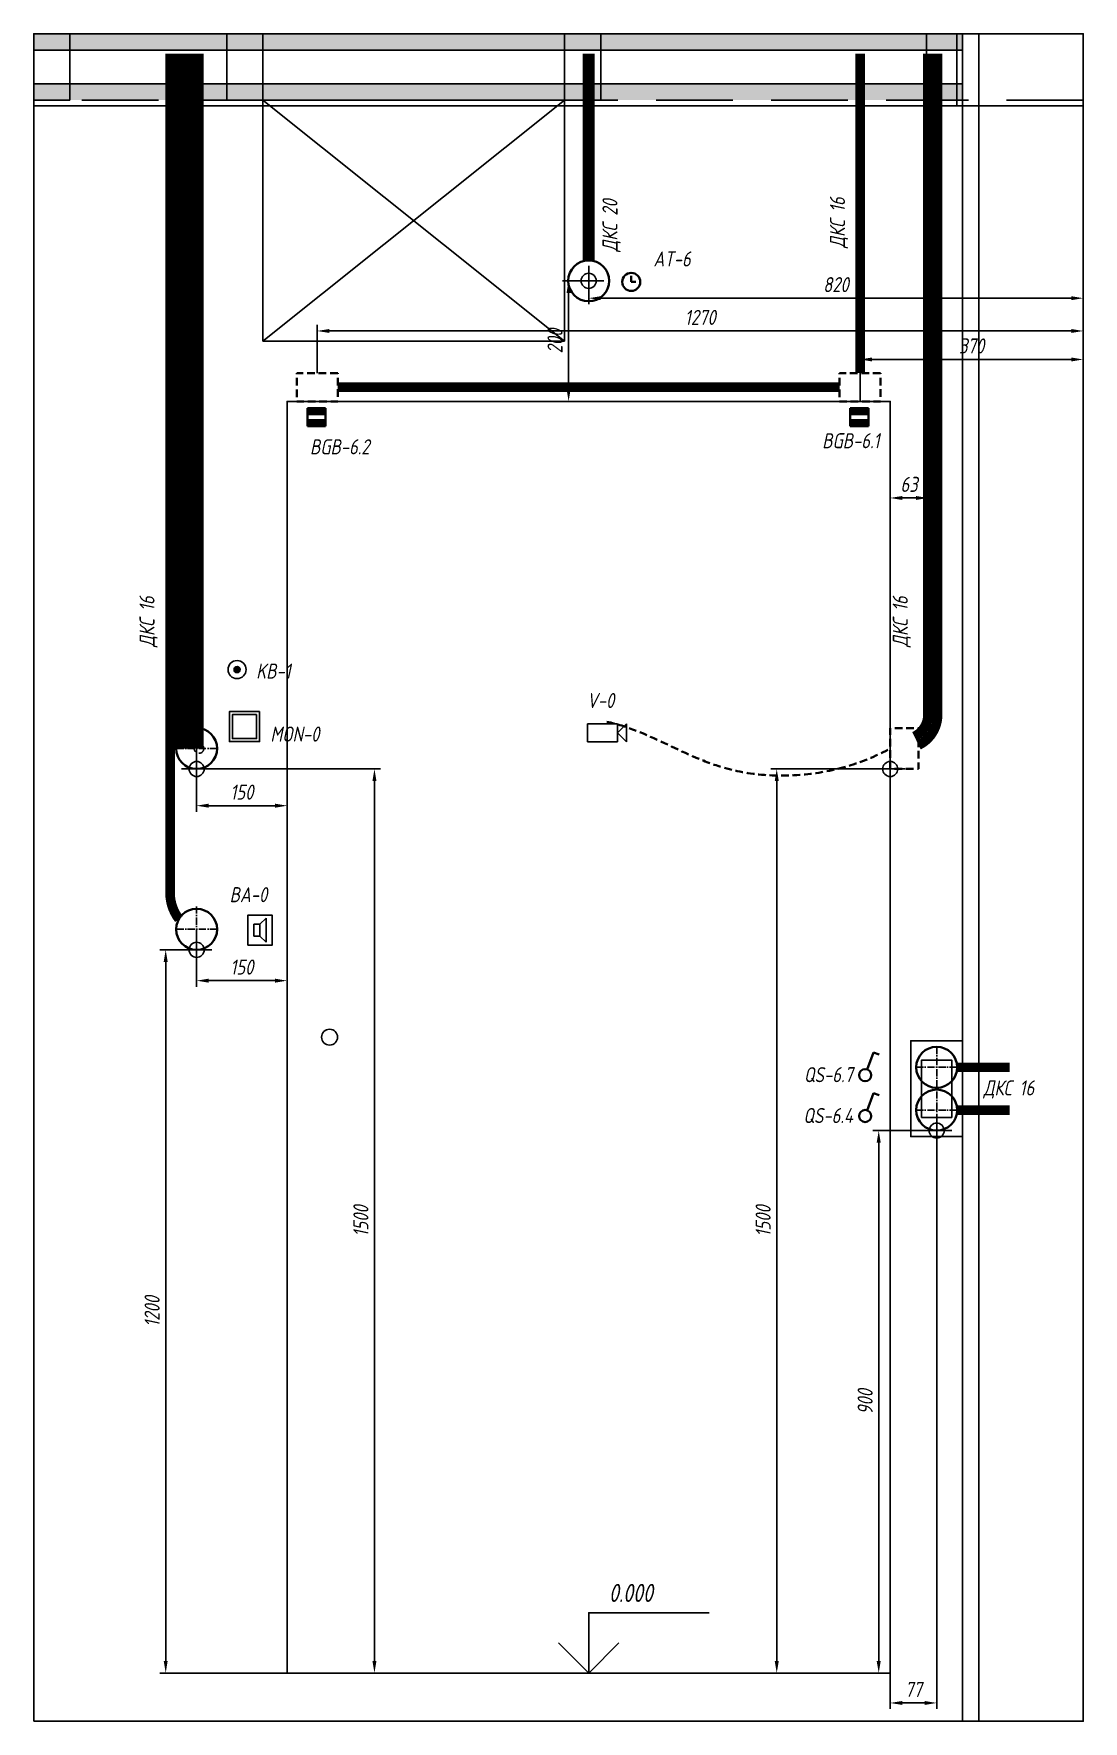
# Model space of a CAD drawing. Header units: millimetres. Extents: x -36498 to 56557, y -58468 to 154.
# Drawn here: x -15047 to -13307, y -44400 to -41600 of the extents above; entities that cross this region are included whole.
import ezdxf
from ezdxf.enums import TextEntityAlignment as Align

# ---------------------------------------------------------------- set-up
doc = ezdxf.new("R2010")
doc.units = ezdxf.units.MM
doc.header["$PDMODE"] = 34
doc.header["$PDSIZE"] = 25
doc.linetypes.add('ACAD_ISO10W100', pattern=[18.5, 12, -3, 0.5, -3])
doc.linetypes.add('DASHED', pattern=[19.05, 12.7, -6.35])
for name, color, linetype in [('01 Черновое', 7, 'Continuous'), ('03 Потолок', 7, 'Continuous'), ('03 Стационарное ЭО', 7, 'Continuous'), ('04 Лючки', 7, 'Continuous'), ('04 Освещение', 7, 'Continuous'), ('05 Слаботочка', 7, 'Continuous'), ('06 Авт-ка климата', 7, 'Continuous'), ('08 Пож. и техн. сигн.', 7, 'Continuous'), ('10 Перегородки', 7, 'Continuous'), ('11 Привязка размеры', 7, 'Continuous')]:
    doc.layers.add(name, color=color, linetype=linetype)
doc.layers.add('100 noprint', color=1, linetype='Continuous', plot=False)
doc.styles.get("Standard").update_dxf_attribs({"font": 'Ubuntu-R.ttf'})
doc.styles.add('ГОСТ-ISOCPEUR', font='isocpeui.ttf', dxfattribs={"width": 0.8})
doc.dimstyles.new('ISO-25', dxfattribs={"dimtxt": 2.5, "dimasz": 2.5, "dimexe": 1.25, "dimexo": 0.625, "dimtad": 1, "dimtxsty": 'Standard', "dimcen": 2.5, "dimadec": 0, "dimazin": 0, "dimtfac": 1, "dimtmove": 0, "dimatfit": 3, "dimfxl": 1, "dimarcsym": 0})

# ---------------------------------------------------------------- blocks, each defined once
blk = doc.blocks.new('часы')
at = {"color": 0, "lineweight": -2}
for q in [(9893.5, 982.52), (9894.25, 981.52)]:
    blk.add_line((9893.5, 981.52), q, dxfattribs=at)
blk.add_circle((9893.5, 981.52), 1.5, dxfattribs=at)
blk = doc.blocks.new('кнопка 1')
at = {"color": 0, "lineweight": -2}
for p, q in [((0.35, 0.94), (1.39, 3.78)), ((1.39, 3.78), (2.34, 3.45))]:
    blk.add_line(p, q, dxfattribs=at)
blk.add_circle((0, 0), 1, dxfattribs=at)
blk = doc.blocks.new('видеокамера 800х600')
at = {"color": 0}
for p, q in [((0, 0), (0, 3)), ((0, 3), (5, 3)), ((5, 3), (5, 0)), ((5, 1.5), (6.5, 3)), ((6.5, 3), (6.5, 0)), ((5, 0), (0, 0)), ((6.5, 0), (5, 1.5))]:
    blk.add_line(p, q, dxfattribs=at)
blk = doc.blocks.new('аудиодомофон')
at = {"color": 0, "lineweight": -2}
for p, q in [((1, 1.5), (1, 3.5)), ((1, 3.5), (2, 3.5)), ((2, 3.5), (3, 4.5)), ((2, 3.5), (2, 1.5)), ((3, 4.5), (3, 0.5)), ((2, 1.5), (1, 1.5)), ((2, 1.5), (3, 0.5))]:
    blk.add_line(p, q, dxfattribs=at)
blk.add_lwpolyline([(0, 0), (0, 5), (4, 5), (4, 0)], close=True, dxfattribs=at)
blk = doc.blocks.new('монитор')
at = {"color": 0}
for points in [[(5, 5), (0, 5), (0, 0), (5, 0)], [(4.5, 4.5), (0.5, 4.5), (0.5, 0.5), (4.5, 0.5)]]:
    blk.add_lwpolyline(points, close=True, dxfattribs=at)
blk = doc.blocks.new('геркон')
at = {"lineweight": -2}
for points in [[(3, 2), (3, 3), (0, 3), (0, 2)], [(3, 0), (3, 1), (0, 1), (0, 0)]]:
    blk.add_hatch(color=0, dxfattribs=at).paths.add_polyline_path(points)
at = {"color": 0, "lineweight": -2}
for p, q in [((0, 0), (0, 3)), ((0, 3), (3, 3)), ((3, 3), (3, 0)), ((0, 2), (3, 2)), ((0, 1), (3, 1)), ((3, 0), (0, 0))]:
    blk.add_line(p, q, dxfattribs=at)
blk = doc.blocks.new('*D159')
at = {"layer": '11 Привязка размеры', "color": 0, "lineweight": -2, "transparency": 16777216}
for p, q in [((-13550.2, -43419.7), (-13550.2, -44379.4)), ((-13627.2, -44319.7), (-13627.2, -44379.4)), ((-13607.2, -44369.4), (-13570.2, -44369.4))]:
    blk.add_line(p, q, dxfattribs=at)
at = {"layer": '11 Привязка размеры', "color": 0, "transparency": 16777216}
for points in [[(-13607.2, -44366.1), (-13607.2, -44372.7), (-13627.2, -44369.4)], [(-13570.2, -44372.7), (-13570.2, -44366.1), (-13550.2, -44369.4)]]:
    blk.add_solid(points, dxfattribs=at)
at = {"layer": 'Defpoints', "color": 0, "transparency": 16777216}
for p in [(-13550.2, -43419.7), (-13627.2, -44319.7), (-13550.2, -44369.4)]:
    blk.add_point(p, dxfattribs=at)
at = {"layer": '11 Привязка размеры', "color": 0, "transparency": 16777216, "insert": (-13588.7, -44346.9), "char_height": 25, "attachment_point": 5, "style": 'ГОСТ-ISOCPEUR'}
blk.add_mtext('77', dxfattribs=at)
blk = doc.blocks.new('*D160')
at = {"layer": '11 Привязка размеры', "color": 0, "lineweight": -2, "transparency": 16777216}
for p, q in [((-13550.2, -43419.7), (-13656.3, -43419.7)), ((-13646.3, -44299.7), (-13646.3, -43439.7)), ((-13627.2, -44319.7), (-13656.3, -44319.7))]:
    blk.add_line(p, q, dxfattribs=at)
at = {"layer": '11 Привязка размеры', "color": 0, "transparency": 16777216}
for points in [[(-13643, -43439.7), (-13649.7, -43439.7), (-13646.3, -43419.7)], [(-13649.7, -44299.7), (-13643, -44299.7), (-13646.3, -44319.7)]]:
    blk.add_solid(points, dxfattribs=at)
at = {"layer": 'Defpoints', "color": 0, "transparency": 16777216}
for p in [(-13646.3, -43419.7), (-13550.2, -43419.7), (-13627.2, -44319.7)]:
    blk.add_point(p, dxfattribs=at)
at = {"layer": '11 Привязка размеры', "color": 0, "transparency": 16777216, "insert": (-13668.8, -43869.7), "char_height": 25, "attachment_point": 5, "rotation": 90, "style": 'ГОСТ-ISOCPEUR'}
blk.add_mtext('900', dxfattribs=at)
blk = doc.blocks.new('*D161')
at = {"layer": '11 Привязка размеры', "color": 0, "lineweight": -2, "transparency": 16777216}
for p, q in [((-14777.2, -43119.7), (-14838.5, -43119.7)), ((-14828.5, -43139.7), (-14828.5, -44299.7)), ((-14627.2, -44319.7), (-14838.5, -44319.7))]:
    blk.add_line(p, q, dxfattribs=at)
at = {"layer": '11 Привязка размеры', "color": 0, "transparency": 16777216}
for points in [[(-14825.2, -43139.7), (-14831.8, -43139.7), (-14828.5, -43119.7)], [(-14831.8, -44299.7), (-14825.2, -44299.7), (-14828.5, -44319.7)]]:
    blk.add_solid(points, dxfattribs=at)
at = {"layer": 'Defpoints', "color": 0, "transparency": 16777216}
for p in [(-14777.2, -43119.7), (-14828.5, -44319.7), (-14627.2, -44319.7)]:
    blk.add_point(p, dxfattribs=at)
at = {"layer": '11 Привязка размеры', "color": 0, "transparency": 16777216, "insert": (-14851, -43719.7), "char_height": 25, "attachment_point": 5, "rotation": 90, "style": 'ГОСТ-ISOCPEUR'}
blk.add_mtext('1200', dxfattribs=at)
blk = doc.blocks.new('*D162')
at = {"layer": '11 Привязка размеры', "color": 0, "lineweight": -2, "transparency": 16777216}
for p, q in [((-14777.2, -43119.7), (-14777.2, -43180.9)), ((-14627.2, -43119.7), (-14627.2, -43180.9)), ((-14757.2, -43170.9), (-14647.2, -43170.9))]:
    blk.add_line(p, q, dxfattribs=at)
at = {"layer": '11 Привязка размеры', "color": 0, "transparency": 16777216}
for points in [[(-14757.2, -43167.6), (-14757.2, -43174.2), (-14777.2, -43170.9)], [(-14647.2, -43174.2), (-14647.2, -43167.6), (-14627.2, -43170.9)]]:
    blk.add_solid(points, dxfattribs=at)
at = {"layer": 'Defpoints', "color": 0, "transparency": 16777216}
for p in [(-14777.2, -43119.7), (-14627.2, -43119.7), (-14627.2, -43170.9)]:
    blk.add_point(p, dxfattribs=at)
at = {"layer": '11 Привязка размеры', "color": 0, "transparency": 16777216, "insert": (-14702.2, -43148.4), "char_height": 25, "attachment_point": 5, "style": 'ГОСТ-ISOCPEUR'}
blk.add_mtext('150', dxfattribs=at)
blk = doc.blocks.new('*D163')
at = {"layer": '11 Привязка размеры', "color": 0, "lineweight": -2, "transparency": 16777216}
for p, q in [((-14777.2, -42819.7), (-14472.4, -42819.7)), ((-14482.4, -42839.7), (-14482.4, -44299.7)), ((-14627.2, -44319.7), (-14472.4, -44319.7))]:
    blk.add_line(p, q, dxfattribs=at)
at = {"layer": '11 Привязка размеры', "color": 0, "transparency": 16777216}
for points in [[(-14479.1, -42839.7), (-14485.7, -42839.7), (-14482.4, -42819.7)], [(-14485.7, -44299.7), (-14479.1, -44299.7), (-14482.4, -44319.7)]]:
    blk.add_solid(points, dxfattribs=at)
at = {"layer": 'Defpoints', "color": 0, "transparency": 16777216}
for p in [(-14777.2, -42819.7), (-14627.2, -44319.7), (-14482.4, -44319.7)]:
    blk.add_point(p, dxfattribs=at)
at = {"layer": '11 Привязка размеры', "color": 0, "transparency": 16777216, "insert": (-14504.9, -43569.7), "char_height": 25, "attachment_point": 5, "rotation": 90, "style": 'ГОСТ-ISOCPEUR'}
blk.add_mtext('1500', dxfattribs=at)
blk = doc.blocks.new('*D164')
at = {"layer": '11 Привязка размеры', "color": 0, "lineweight": -2, "transparency": 16777216}
for p, q in [((-14777.2, -42819.7), (-14777.2, -42890.6)), ((-14627.2, -42819.7), (-14627.2, -42890.6)), ((-14757.2, -42880.6), (-14647.2, -42880.6))]:
    blk.add_line(p, q, dxfattribs=at)
at = {"layer": '11 Привязка размеры', "color": 0, "transparency": 16777216}
for points in [[(-14757.2, -42877.2), (-14757.2, -42883.9), (-14777.2, -42880.6)], [(-14647.2, -42883.9), (-14647.2, -42877.2), (-14627.2, -42880.6)]]:
    blk.add_solid(points, dxfattribs=at)
at = {"layer": 'Defpoints', "color": 0, "transparency": 16777216}
for p in [(-14777.2, -42819.7), (-14627.2, -42819.7), (-14627.2, -42880.6)]:
    blk.add_point(p, dxfattribs=at)
at = {"layer": '11 Привязка размеры', "color": 0, "transparency": 16777216, "insert": (-14702.2, -42858.1), "char_height": 25, "attachment_point": 5, "style": 'ГОСТ-ISOCPEUR'}
blk.add_mtext('150', dxfattribs=at)
blk = doc.blocks.new('*D165')
at = {"layer": '11 Привязка размеры', "color": 0, "lineweight": -2, "transparency": 16777216}
for p, q in [((-13627.2, -42819.7), (-13825.4, -42819.7)), ((-13815.4, -42839.7), (-13815.4, -44299.7)), ((-13627.2, -44319.7), (-13825.4, -44319.7))]:
    blk.add_line(p, q, dxfattribs=at)
at = {"layer": '11 Привязка размеры', "color": 0, "transparency": 16777216}
for points in [[(-13812, -42839.7), (-13818.7, -42839.7), (-13815.4, -42819.7)], [(-13818.7, -44299.7), (-13812, -44299.7), (-13815.4, -44319.7)]]:
    blk.add_solid(points, dxfattribs=at)
at = {"layer": 'Defpoints', "color": 0, "transparency": 16777216}
for p in [(-13627.2, -42819.7), (-13815.4, -44319.7), (-13627.2, -44319.7)]:
    blk.add_point(p, dxfattribs=at)
at = {"layer": '11 Привязка размеры', "color": 0, "transparency": 16777216, "insert": (-13837.9, -43569.7), "char_height": 25, "attachment_point": 5, "rotation": 90, "style": 'ГОСТ-ISOCPEUR'}
blk.add_mtext('1500', dxfattribs=at)
blk = doc.blocks.new('*D166')
at = {"layer": '11 Привязка размеры', "color": 0, "lineweight": -2, "transparency": 16777216}
for p, q in [((-13677.2, -42209.7), (-13677.2, -42130.2)), ((-13307.2, -42209.7), (-13307.2, -42130.2)), ((-13657.2, -42140.2), (-13327.2, -42140.2))]:
    blk.add_line(p, q, dxfattribs=at)
at = {"layer": '11 Привязка размеры', "color": 0, "transparency": 16777216}
for points in [[(-13657.2, -42136.9), (-13657.2, -42143.5), (-13677.2, -42140.2)], [(-13327.2, -42143.5), (-13327.2, -42136.9), (-13307.2, -42140.2)]]:
    blk.add_solid(points, dxfattribs=at)
at = {"layer": 'Defpoints', "color": 0, "transparency": 16777216}
for p in [(-13307.2, -42140.2), (-13677.2, -42209.7), (-13307.2, -42209.7)]:
    blk.add_point(p, dxfattribs=at)
at = {"layer": '11 Привязка размеры', "color": 0, "transparency": 16777216, "insert": (-13492.2, -42117.7), "char_height": 25, "attachment_point": 5, "style": 'ГОСТ-ISOCPEUR'}
blk.add_mtext('370', dxfattribs=at)
blk = doc.blocks.new('*D167')
at = {"layer": '11 Привязка размеры', "color": 0, "lineweight": -2, "transparency": 16777216}
for p, q in [((-14577.2, -42162.7), (-14577.2, -42082.9)), ((-13307.2, -42209.1), (-13307.2, -42082.9)), ((-14557.2, -42092.9), (-13327.2, -42092.9))]:
    blk.add_line(p, q, dxfattribs=at)
at = {"layer": '11 Привязка размеры', "color": 0, "transparency": 16777216}
for points in [[(-14557.2, -42089.6), (-14557.2, -42096.2), (-14577.2, -42092.9)], [(-13327.2, -42096.2), (-13327.2, -42089.6), (-13307.2, -42092.9)]]:
    blk.add_solid(points, dxfattribs=at)
at = {"layer": 'Defpoints', "color": 0, "transparency": 16777216}
for p in [(-13307.2, -42092.9), (-14577.2, -42162.7), (-13307.2, -42209.1)]:
    blk.add_point(p, dxfattribs=at)
at = {"layer": '11 Привязка размеры', "color": 0, "transparency": 16777216, "insert": (-13942.2, -42070.4), "char_height": 25, "attachment_point": 5, "style": 'ГОСТ-ISOCPEUR'}
blk.add_mtext('1270', dxfattribs=at)
blk = doc.blocks.new('*D168')
at = {"layer": '11 Привязка размеры', "color": 0, "lineweight": -2, "transparency": 16777216}
for p, q in [((-14127.2, -42009.7), (-14127.2, -42048.5)), ((-13307.2, -42009.7), (-13307.2, -42048.5)), ((-14107.2, -42038.5), (-13327.2, -42038.5))]:
    blk.add_line(p, q, dxfattribs=at)
at = {"layer": '11 Привязка размеры', "color": 0, "transparency": 16777216}
for points in [[(-14107.2, -42035.2), (-14107.2, -42041.8), (-14127.2, -42038.5)], [(-13327.2, -42041.8), (-13327.2, -42035.2), (-13307.2, -42038.5)]]:
    blk.add_solid(points, dxfattribs=at)
at = {"layer": 'Defpoints', "color": 0, "transparency": 16777216}
for p in [(-14127.2, -42009.7), (-13307.2, -42009.7), (-13307.2, -42038.5)]:
    blk.add_point(p, dxfattribs=at)
at = {"layer": '11 Привязка размеры', "color": 0, "transparency": 16777216, "insert": (-13717.2, -42016), "char_height": 25, "attachment_point": 5, "style": 'ГОСТ-ISOCPEUR'}
blk.add_mtext('820', dxfattribs=at)
blk = doc.blocks.new('*D169')
at = {"layer": '11 Привязка размеры', "color": 0, "lineweight": -2, "transparency": 16777216}
for p, q in [((-14127.2, -42009.7), (-14170.5, -42009.7)), ((-14160.5, -42029.7), (-14160.5, -42189.7)), ((-14127.2, -42209.7), (-14170.5, -42209.7))]:
    blk.add_line(p, q, dxfattribs=at)
at = {"layer": '11 Привязка размеры', "color": 0, "transparency": 16777216}
for points in [[(-14157.2, -42029.7), (-14163.8, -42029.7), (-14160.5, -42009.7)], [(-14163.8, -42189.7), (-14157.2, -42189.7), (-14160.5, -42209.7)]]:
    blk.add_solid(points, dxfattribs=at)
at = {"layer": 'Defpoints', "color": 0, "transparency": 16777216}
for p in [(-14127.2, -42009.7), (-14160.5, -42209.7), (-14127.2, -42209.7)]:
    blk.add_point(p, dxfattribs=at)
at = {"layer": '11 Привязка размеры', "color": 0, "transparency": 16777216, "insert": (-14183, -42109.7), "char_height": 25, "attachment_point": 5, "rotation": 90, "style": 'ГОСТ-ISOCPEUR'}
blk.add_mtext('200', dxfattribs=at)
blk = doc.blocks.new('*D175')
at = {"layer": '11 Привязка размеры', "color": 0, "lineweight": -2, "transparency": 16777216}
for p, q in [((-13564.7, -42181.2), (-13564.7, -42380)), ((-13627.2, -42209.7), (-13627.2, -42380)), ((-13584.7, -42370), (-13607.2, -42370))]:
    blk.add_line(p, q, dxfattribs=at)
at = {"layer": '11 Привязка размеры', "color": 0, "transparency": 16777216}
for points in [[(-13607.2, -42366.7), (-13607.2, -42373.3), (-13627.2, -42370)], [(-13584.7, -42373.3), (-13584.7, -42366.7), (-13564.7, -42370)]]:
    blk.add_solid(points, dxfattribs=at)
at = {"layer": 'Defpoints', "color": 0, "transparency": 16777216}
for p in [(-13564.7, -42181.2), (-13627.2, -42209.7), (-13627.2, -42370)]:
    blk.add_point(p, dxfattribs=at)
at = {"layer": '11 Привязка размеры', "color": 0, "transparency": 16777216, "insert": (-13596, -42347.5), "char_height": 25, "attachment_point": 5, "style": 'ГОСТ-ISOCPEUR'}
blk.add_mtext('63', dxfattribs=at)
blk = doc.blocks.new('тревожная кнопка')
h = blk.add_hatch(color=0)
h.dxf.hatch_style = 1
edge = h.paths.add_edge_path()
edge.add_arc((0, 0), 0.5, 0, 360)
at = {"color": 0}
for radius in [1.5, 0.5]:
    blk.add_circle((0, 0), radius, dxfattribs=at)

msp = doc.modelspace()

# ---------------------------------------------------------------- hatches: boundary and pattern name
at = {"layer": '03 Потолок', "lineweight": -2}
for color, points in [(9, [(-13507.2, -41626.7), (-13507.2, -41599.7), (-15047.2, -41599.7), (-15047.2, -41626.7)]), (252, [(-14987.2, -41709.7), (-14987.2, -41682.7), (-15047.2, -41682.7), (-15047.2, -41709.7)]), (252, [(-14667.2, -41709.7), (-14667.2, -41682.7), (-14727.2, -41682.7), (-14727.2, -41709.7)]), (252, [(-14107.2, -41709.7), (-14107.2, -41682.7), (-14167.2, -41682.7), (-14167.2, -41709.7)]), (252, [(-13507.2, -41709.7), (-13507.2, -41682.7), (-13567.2, -41682.7), (-13567.2, -41709.7)])]:
    msp.add_hatch(color=color, dxfattribs=at).paths.add_polyline_path(points)
h = msp.add_hatch(color=9, dxfattribs=at)
h.paths.add_polyline_path([(-14727.2, -41709.7), (-14727.2, -41682.7), (-14987.2, -41682.7), (-14987.2, -41709.7)])
h.paths.add_polyline_path([(-14167.2, -41709.7), (-14167.2, -41682.7), (-14667.2, -41682.7), (-14667.2, -41709.7)])
h.paths.add_polyline_path([(-13567.2, -41709.7), (-13567.2, -41682.7), (-14107.2, -41682.7), (-14107.2, -41709.7)])

# ---------------------------------------------------------------- linework, layer by layer
at = {"layer": '01 Черновое'}
for points in [[(-15047.2, -44399.7), (-15047.2, -41599.7), (-13307.2, -41599.7), (-13307.2, -44399.7)], [(-14627.2, -44319.7), (-14627.2, -42209.7), (-13627.2, -42209.7), (-13627.2, -44319.7)]]:
    msp.add_lwpolyline(points, close=True, dxfattribs=at)
msp.add_circle((-14556.8, -43264.7), 13.2, dxfattribs=at)
at = {"layer": '03 Потолок', "color": 1, "ltscale": 10}
for p, q in [((-15047.2, -41719.2), (-15047.2, -41599.7)), ((-13507.2, -41599.7), (-15047.2, -41599.7)), ((-14987.2, -41709.7), (-14987.2, -41599.7)), ((-14727.2, -41709.7), (-14727.2, -41599.7)), ((-14667.2, -41709.7), (-14667.2, -41599.7)), ((-14167.2, -41709.7), (-14167.2, -41599.7)), ((-14107.2, -41709.7), (-14107.2, -41599.7)), ((-13567.2, -41709.7), (-13567.2, -41599.7)), ((-13507.2, -41722.2), (-13507.2, -41599.7)), ((-13507.2, -41626.7), (-15047.2, -41626.7)), ((-15047.2, -41682.7), (-13507.2, -41682.7)), ((-14667.2, -42109.7), (-14167.2, -42109.7))]:
    msp.add_line(p, q, dxfattribs=at)
at = {"layer": '03 Потолок', "color": 1, "lineweight": -2}
for p, q in [((-13516.7, -41599.7), (-13516.7, -41719.2)), ((-13507.2, -41719.2), (-15047.2, -41719.2)), ((-13307.2, -41719.2), (-13516.7, -41719.2))]:
    msp.add_line(p, q, dxfattribs=at)
at = {"layer": '03 Потолок', "color": 1, "linetype": 'DASHED', "ltscale": 10}
for p, q in [((-13507.2, -41599.7), (-13507.2, -41709.7)), ((-13507.2, -41709.7), (-15047.2, -41709.7)), ((-13307.2, -41709.7), (-13507.2, -41709.7))]:
    msp.add_line(p, q, dxfattribs=at)
at = {"layer": '03 Потолок', "color": 1, "lineweight": -2}
for points in [[(-14987.2, -41709.7), (-14987.2, -41682.7), (-15047.2, -41682.7), (-15047.2, -41709.7)], [(-14667.2, -41709.7), (-14667.2, -41682.7), (-14727.2, -41682.7), (-14727.2, -41709.7)], [(-14107.2, -41709.7), (-14107.2, -41682.7), (-14167.2, -41682.7), (-14167.2, -41709.7)], [(-13507.2, -41709.7), (-13507.2, -41682.7), (-13567.2, -41682.7), (-13567.2, -41709.7)]]:
    msp.add_lwpolyline(points, close=True, dxfattribs=at)
at = {"layer": '03 Стационарное ЭО', "flags": 128}
msp.add_lwpolyline([(-14773.3, -41632.7, 16, 16, 0), (-14773.3, -42785.7, 16, 16, 0)], format="xyseb", dxfattribs=at)
at = {"layer": '03 Стационарное ЭО', "linetype": 'DASHED'}
msp.add_circle((-14773.3, -42785.7), 8, dxfattribs=at)
at = {"layer": '04 Лючки', "color": 2, "lineweight": -2}
for p, q in [((-14667.2, -42109.7), (-14167.2, -41709.7)), ((-14667.2, -41709.7), (-14167.2, -42109.7))]:
    msp.add_line(p, q, dxfattribs=at)
at = {"layer": '04 Лючки', "color": 2, "lineweight": -2, "flags": 128}
msp.add_lwpolyline([(-14167.2, -42109.7), (-14667.2, -42109.7), (-14667.2, -41709.7), (-14167.2, -41709.7)], close=True, dxfattribs=at)
at = {"layer": '04 Освещение', "color": 3, "const_width": 16, "flags": 128}
for points in [[(-13516.2, -43314.7), (-13429.2, -43314.7)], [(-13516.2, -43385.7), (-13429.2, -43385.7)]]:
    msp.add_lwpolyline(points, dxfattribs=at)
at = {"layer": '04 Освещение', "color": 3, "lineweight": 40}
for centre in [(-13550.2, -43314.7), (-13550.2, -43385.7)]:
    msp.add_circle(centre, 34, dxfattribs=at)
at = {"layer": '05 Слаботочка', "color": 254}
for points in [[(-14821.3, -41632.7, 16, 16, 0), (-14821.3, -43024.9, 16, 16, 0.164349), (-14806.6, -43068.6, 16, 16, 0)], [(-14789.3, -41632.7, 16, 16, 0), (-14789.3, -42785.7, 16, 16, 0)]]:
    msp.add_lwpolyline(points, format="xyseb", dxfattribs=at)
at = {"layer": '05 Слаботочка', "flags": 128}
for points in [[(-14805.3, -41632.7, 16, 16, 0), (-14805.3, -42785.7, 16, 16, 0)], [(-13580.2, -42780.1, 16, 16, 0.287008), (-13548.7, -42729.7, 16, 16, 0), (-13548.7, -41632.7, 16, 16, 0)]]:
    msp.add_lwpolyline(points, format="xyseb", dxfattribs=at)
at = {"layer": '05 Слаботочка', "color": 5, "flags": 128}
msp.add_lwpolyline([(-14127.2, -41975.7, 20, 20, 0), (-14127.2, -41632.7, 20, 20, 0)], format="xyseb", dxfattribs=at)
at = {"layer": '05 Слаботочка', "color": 5, "lineweight": 40}
msp.add_circle((-14127.2, -42009.7), 34, dxfattribs=at)
at = {"layer": '05 Слаботочка', "lineweight": 40}
for centre in [(-14777.2, -42785.7), (-14777.2, -43085.7)]:
    msp.add_circle(centre, 34, dxfattribs=at)
at = {"layer": '06 Авт-ка климата', "color": 254}
msp.add_lwpolyline([(-13587.2, -42765.7, 16, 16, 0.287008), (-13564.7, -42729.7, 16, 16, 0), (-13564.7, -41632.7, 16, 16, 0)], format="xyseb", dxfattribs=at)
at = {"layer": '08 Пож. и техн. сигн.', "flags": 128}
msp.add_lwpolyline([(-13677.2, -42162.7, 16, 16, 0), (-13677.2, -41632.7, 16, 16, 0)], format="xyseb", dxfattribs=at)
at = {"layer": '08 Пож. и техн. сигн.', "linetype": 'DASHED', "lineweight": 40, "flags": 128}
for points in [[(-14543.2, -42162.7), (-14611.2, -42162.7), (-14611.2, -42209.7), (-14543.2, -42209.7)], [(-13643.2, -42162.7), (-13711.2, -42162.7), (-13711.2, -42209.7), (-13643.2, -42209.7)], [(-13580.2, -42751.7), (-13580.2, -42819.7), (-13627.2, -42819.7), (-13627.2, -42751.7)]]:
    msp.add_lwpolyline(points, close=True, dxfattribs=at)
at = {"layer": '08 Пож. и техн. сигн.', "const_width": 16, "flags": 128}
msp.add_lwpolyline([(-14543.2, -42186.2), (-13711.2, -42186.2)], dxfattribs=at)
at = {"layer": '08 Пож. и техн. сигн.', "linetype": 'DASHED', "lineweight": 40, "start_tangent": (0.977636, -0.210305), "end_tangent": (0.876072, 0.482179)}
msp.add_spline([(-14096.9, -42741.2), (-13906.7, -42816.5), (-13627.2, -42785.7)], degree=3, dxfattribs=at)
at = {"layer": '10 Перегородки', "color": 1}
for p, q in [((-13507.2, -44399.7), (-13507.2, -41599.7)), ((-13507.2, -41599.7), (-13480.2, -41599.7)), ((-13480.2, -44399.7), (-13480.2, -41599.7)), ((-13507.2, -44399.7), (-13480.2, -44399.7))]:
    msp.add_line(p, q, dxfattribs=at)
at = {"layer": '100 noprint', "color": 2, "lineweight": -2}
for points in [[(-13507.2, -43429.7), (-13593.2, -43429.7), (-13593.2, -43270.7), (-13507.2, -43270.7)], [(-13575.2, -43397.7), (-13575.2, -43302.7), (-13525.2, -43302.7), (-13525.2, -43397.7)]]:
    msp.add_lwpolyline(points, close=True, dxfattribs=at)
at = {"layer": '11 Привязка размеры', "linetype": 'ACAD_ISO10W100'}
for p, q in [((-14777.2, -42747.6), (-14777.2, -42823.4)), ((-14743.2, -42785.7), (-14811.2, -42785.7)), ((-14777.2, -43047.6), (-14777.2, -43123.4)), ((-14743.2, -43085.7), (-14811.2, -43085.7)), ((-13550.2, -43280.7), (-13550.2, -43419.7)), ((-13584.2, -43314.7), (-13516.2, -43314.7)), ((-13584.2, -43385.7), (-13516.2, -43385.7))]:
    msp.add_line(p, q, dxfattribs=at)
at = {"layer": '11 Привязка размеры'}
for q in [(-14177.2, -44269.7), (-14077.2, -44269.7)]:
    msp.add_line((-14127.2, -44319.7), q, dxfattribs=at)
at = {"layer": '11 Привязка размеры', "flags": 128}
msp.add_lwpolyline([(-14127.2, -44319.7), (-14127.2, -44219.7), (-13927.2, -44219.7)], dxfattribs=at)
at = {"layer": '11 Привязка размеры', "lineweight": -2}
for p in [(-14127.2, -42009.7), (-14777.2, -42819.7), (-13627.2, -42819.7), (-14777.2, -43119.7), (-13550.2, -43419.7)]:
    msp.add_point(p, dxfattribs=at)

# ---------------------------------------------------------------- block references
at = {"layer": '03 Стационарное ЭО', "color": 7, "xscale": 10, "yscale": 10, "zscale": 10}
msp.add_blockref('тревожная кнопка', (-14710.2, -42654.7), dxfattribs=at)
at = {"layer": '04 Освещение', "color": 1, "lineweight": 40, "xscale": 10, "yscale": 10, "zscale": 10}
msp.add_blockref('кнопка 1', (-13668.8, -43327.7), dxfattribs=at)
at = {"layer": '04 Освещение', "color": 3, "lineweight": 40, "xscale": 10, "yscale": 10, "zscale": 10}
msp.add_blockref('кнопка 1', (-13668.8, -43395.5), dxfattribs=at)
at = {"layer": '05 Слаботочка', "color": 5, "lineweight": 40, "xscale": 10, "yscale": 10, "zscale": 10}
msp.add_blockref('часы', (-112991.7, -51826.7), dxfattribs=at)
at = {"layer": '05 Слаботочка', "xscale": 10, "yscale": 10, "zscale": 10}
msp.add_blockref('монитор', (-14722.8, -42774.3), dxfattribs=at)
at = {"layer": '05 Слаботочка', "color": 1, "xscale": 10, "yscale": 10, "zscale": 10}
msp.add_blockref('видеокамера 800х600', (-14129.3, -42774.8), dxfattribs=at)
at = {"layer": '05 Слаботочка', "color": 7, "xscale": 10, "yscale": 10, "zscale": 10}
msp.add_blockref('аудиодомофон', (-14692.2, -43112.2), dxfattribs=at)
at = {"layer": '08 Пож. и техн. сигн.', "lineweight": 40, "xscale": 10, "yscale": 10, "zscale": 10}
for p in [(-14593.4, -42250.8), (-13693.4, -42250.8)]:
    msp.add_blockref('геркон', p, dxfattribs=at)

# ---------------------------------------------------------------- texts
at = {"layer": '03 Стационарное ЭО', "color": 7, "style": 'ГОСТ-ISOCPEUR', "width": 0.8}
msp.add_text('KB-1', height=25, dxfattribs=at).set_placement((-14678.4, -42669.7))
at = {"layer": '04 Освещение', "linetype": 'Continuous', "style": 'ГОСТ-ISOCPEUR', "width": 0.8}
for s, p in [('QS-6.7', (-13689, -43339.4)), ('QS-6.4', (-13689, -43407.2))]:
    msp.add_text(s, height=25, dxfattribs=at).set_placement(p, align=Align.RIGHT)
at = {"layer": '04 Освещение', "color": 3, "insert": (-13472.5, -43366.5), "char_height": 25, "width": 270.313, "attachment_point": 7, "style": 'ГОСТ-ISOCPEUR'}
msp.add_mtext('{ДКС 16}', dxfattribs=at)
at = {"layer": '05 Слаботочка', "linetype": 'Continuous', "style": 'ГОСТ-ISOCPEUR', "width": 0.8}
for s, p in [('AT-6', (-13958, -41985.9)), ('BA-0', (-14660.1, -43040.7))]:
    msp.add_text(s, height=25, dxfattribs=at).set_placement(p, align=Align.RIGHT)
for s, p in [('V-0', (-14130.1, -42718.6)), ('MON-0', (-14654.9, -42774.3))]:
    msp.add_text(s, height=25, dxfattribs=at).set_placement(p)
at = {"layer": '05 Слаботочка', "color": 5, "insert": (-14104.4, -41961.3), "char_height": 25, "width": 270.313, "attachment_point": 1, "rotation": 90, "style": 'ГОСТ-ISOCPEUR'}
msp.add_mtext('{ДКС 20}', dxfattribs=at)
at = {"layer": '05 Слаботочка', "char_height": 25, "width": 270.313, "attachment_point": 7, "rotation": 90, "style": 'ГОСТ-ISOCPEUR'}
for insert in [(-14841.8, -42617.2), (-13592.9, -42617.2)]:
    msp.add_mtext('{ДКС 16}', dxfattribs=dict(at, insert=insert))
at = {"layer": '08 Пож. и техн. сигн.', "linetype": 'Continuous', "style": 'ГОСТ-ISOCPEUR', "width": 0.8}
for s, p in [('BGB-6.2', (-14490.5, -42297.6)), ('BGB-6.1', (-13644.9, -42287.5))]:
    msp.add_text(s, height=25, dxfattribs=at).set_placement(p, align=Align.RIGHT)
at = {"layer": '08 Пож. и техн. сигн.', "insert": (-13697, -41955.1), "char_height": 25, "width": 270.313, "attachment_point": 7, "rotation": 90, "style": 'ГОСТ-ISOCPEUR'}
msp.add_mtext('{ДКС 16}', dxfattribs=at)
at = {"layer": '11 Привязка размеры', "style": 'ГОСТ-ISOCPEUR', "width": 0.8}
msp.add_text('0.000', height=30, dxfattribs=at).set_placement((-14093.6, -44201.8))

# ---------------------------------------------------------------- dimensions: what is measured, and where the dimension line sits
at = {"layer": '11 Привязка размеры'}
for base, p1, p2, picture, middle in [((-13307.2, -42038.5), (-14127.2, -42009.7), (-13307.2, -42009.7), '*D168', (-13717.2, -42038.5)), ((-13307.2, -42092.9), (-14577.2, -42162.7), (-13307.2, -42209.1), '*D167', (-13942.2, -42092.9))]:
    dim = msp.add_linear_dim(base=base, p1=p1, p2=p2, dimstyle='ISO-25', override={"dimtxt": 25, "dimasz": 20, "dimexe": 10, "dimexo": 0, "dimgap": 10, "dimdec": 0, "dimtxsty": 'ГОСТ-ISOCPEUR'}, dxfattribs=at)
    dim.commit()
    dim.dimension.update_dxf_attribs({"geometry": picture, "text_midpoint": middle, "dimtype": 160})
for base, p1, p2, picture, middle in [((-14160.5, -42209.7), (-14127.2, -42009.7), (-14127.2, -42209.7), '*D169', (-14183, -42109.7)), ((-14482.4, -44319.7), (-14777.2, -42819.7), (-14627.2, -44319.7), '*D163', (-14504.9, -43569.7)), ((-13815.4, -44319.7), (-13627.2, -42819.7), (-13627.2, -44319.7), '*D165', (-13837.9, -43569.7)), ((-14828.5, -44319.7), (-14777.2, -43119.7), (-14627.2, -44319.7), '*D161', (-14851, -43719.7)), ((-13646.3, -43419.7), (-13627.2, -44319.7), (-13550.2, -43419.7), '*D160', (-13668.8, -43869.7))]:
    dim = msp.add_linear_dim(base=base, p1=p1, p2=p2, angle=90, dimstyle='ISO-25', override={"dimtxt": 25, "dimasz": 20, "dimexe": 10, "dimexo": 0, "dimgap": 10, "dimdec": 0, "dimtxsty": 'ГОСТ-ISOCPEUR'}, dxfattribs=at)
    dim.commit()
    dim.dimension.update_dxf_attribs({"geometry": picture, "text_midpoint": middle})
for base, p1, p2, picture, middle in [((-13307.2, -42140.2), (-13677.2, -42209.7), (-13307.2, -42209.7), '*D166', (-13492.2, -42117.7)), ((-13627.2334626, -42370.0024583), (-13564.7334626, -42181.2314239), (-13627.2334626, -42209.7314239), '*D175', (-13595.9834626, -42347.5024583)), ((-14627.2, -42880.6), (-14777.2, -42819.7), (-14627.2, -42819.7), '*D164', (-14702.2, -42858.1)), ((-14627.2, -43170.9), (-14777.2, -43119.7), (-14627.2, -43119.7), '*D162', (-14702.2, -43148.4)), ((-13550.2, -44369.4), (-13627.2, -44319.7), (-13550.2, -43419.7), '*D159', (-13588.7, -44346.9))]:
    dim = msp.add_linear_dim(base=base, p1=p1, p2=p2, dimstyle='ISO-25', override={"dimtxt": 25, "dimasz": 20, "dimexe": 10, "dimexo": 0, "dimgap": 10, "dimdec": 0, "dimtxsty": 'ГОСТ-ISOCPEUR'}, dxfattribs=at)
    dim.commit()
    dim.dimension.update_dxf_attribs({"geometry": picture, "text_midpoint": middle})

doc.saveas('drawing.dxf')
